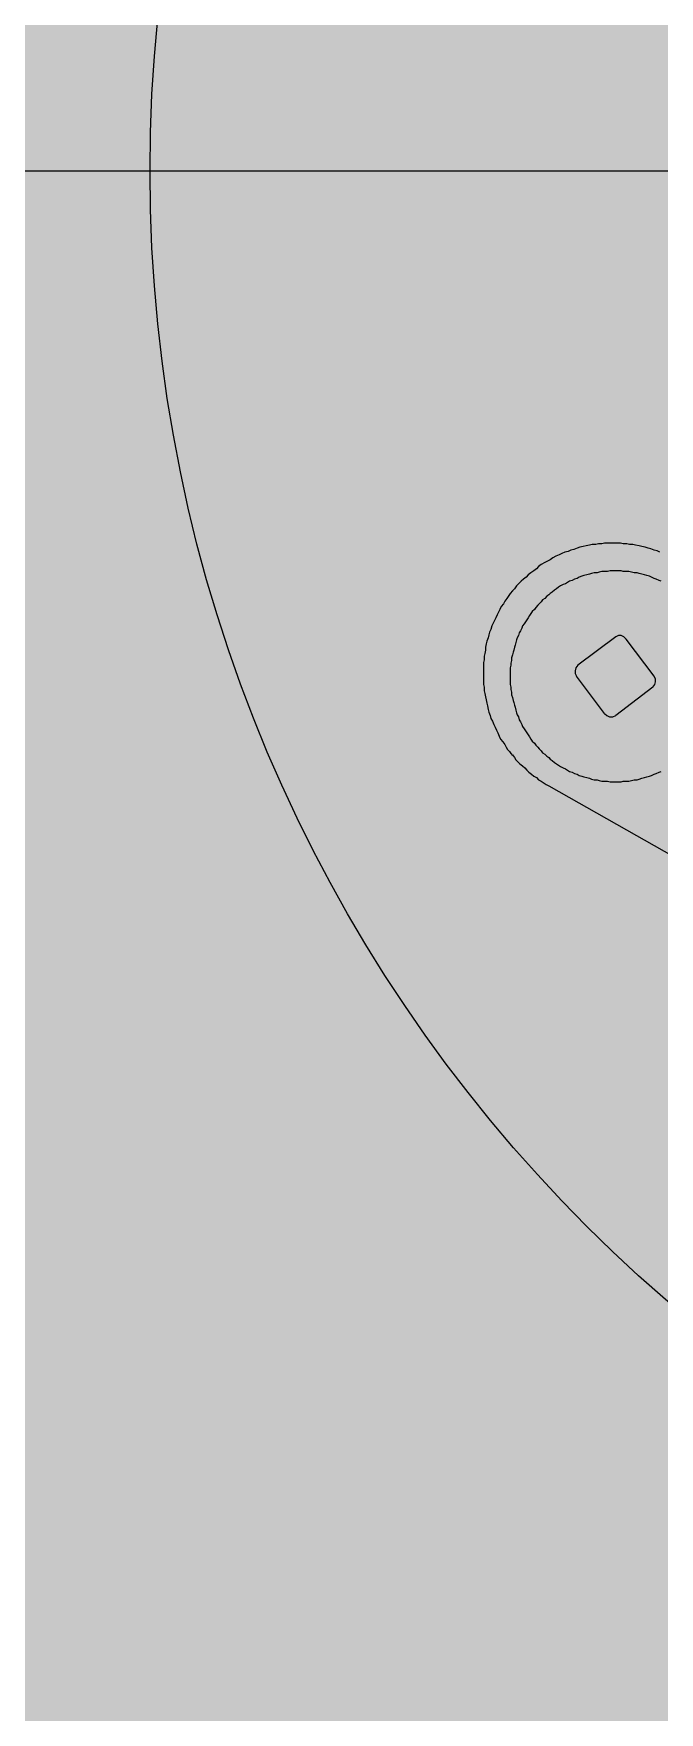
# Model space of a CAD drawing. Header units: millimetres. Extents: x -58335 to 291665, y -66693 to 213307.
# Drawn here: x 190778 to 190973, y 129040 to 129563 of the extents above; entities that cross this region are included whole.
import ezdxf

# ---------------------------------------------------------------- set-up
doc = ezdxf.new("R2010")
doc.units = ezdxf.units.MM
doc.header["$LTSCALE"] = 1000
doc.layers.add('X-SITE$0$-MY-녹지', color=254, linetype='Continuous')
doc.layers.add('X-SITE$0$P', color=2, linetype='Continuous')
doc.layers.add('X-SITE$0$A-ETC-기계 NOPLOT', color=163, linetype='Continuous', plot=False)
pattern_1 = [(0, (-29382.5, 14650.24), (317.5, 317.5), [158.75, -476.25]), (90, (-29303.13, 14570.87), (-317.5, 317.5), [158.75, -476.25])]

# ---------------------------------------------------------------- blocks, each defined once
blk = doc.blocks.new('X-SITE$0$240910_L-1F')
at = {"layer": 'X-SITE$0$-MY-녹지'}
h = blk.add_hatch(dxfattribs=at)
h.set_pattern_fill('CROSS', color=256, scale=50, style=2)
h.set_pattern_definition(pattern_1)
edge = h.paths.add_edge_path()
edge.add_arc((65971.07, 168205.25), 1850, 147.2795, 178.45248)
edge.add_line((64121.74, 168255.22), (153371.07, 168255.22))
edge.add_line((153371.07, 168255.22), (153371.07, 125655.26))
edge.add_line((153371.07, 125655.26), (167000, 125655.26))
edge.add_line((167000, 125655.26), (167000, 169179.4))
edge.add_line((167000, 169179.4), (166974.16, 169205.24))
edge.add_line((166974.16, 169205.24), (64414.63, 169205.26))
h = blk.add_hatch(dxfattribs=at)
h.set_pattern_fill('CROSS', color=256, scale=50, style=2)
h.set_pattern_definition(pattern_1)
edge = h.paths.add_edge_path()
edge.add_arc((65971.07, 168205.25), 1850, 147.2795, 157.76624)
edge.add_line((64258.62, 168905.27), (64971.07, 168905.27))
edge.add_line((64971.07, 168905.27), (64971.07, 168255.22))
edge.add_line((64971.07, 168255.22), (153371.07, 168255.22))
edge.add_line((153371.07, 168255.22), (153371.07, 125655.26))
edge.add_line((153371.07, 125655.26), (167000, 125655.26))
edge.add_line((167000, 125655.26), (167000, 169179.4))
edge.add_line((167000, 169179.4), (166974.16, 169205.24))
edge.add_line((166974.16, 169205.24), (64414.63, 169205.26))
blk = doc.blocks.new('X-SITE$0$punp')
at = {"layer": 'X-SITE$0$P', "color": 0, "linetype": 'Continuous'}
for points in [[(922893.65, 135396.3), (922894.24, 135397.5), (922894.54, 135398.69), (922895.14, 135400.18), (922895.44, 135401.38), (922895.74, 135402.57), (922896.03, 135404.06), (922896.33, 135405.26), (922896.63, 135406.75), (922896.93, 135407.94), (922896.93, 135409.43), (922897.23, 135410.63), (922897.23, 135412.12), (922897.53, 135413.31), (922897.53, 135414.8), (922897.53, 135416), (922897.53, 135417.49), (922897.53, 135418.68), (922897.53, 135420.18), (922897.23, 135421.37), (922897.23, 135422.86), (922896.93, 135424.05), (922896.93, 135425.55), (922896.63, 135426.74), (922896.33, 135428.23), (922896.03, 135429.43), (922895.74, 135430.92), (922895.44, 135432.11), (922894.84, 135433.6), (922894.54, 135434.8), (922893.95, 135435.99), (922893.65, 135437.48), (922893.05, 135438.68), (922892.45, 135439.87), (922891.86, 135441.36), (922891.26, 135442.56), (922890.36, 135443.75), (922889.77, 135444.94), (922889.17, 135446.14), (922888.28, 135447.63), (922887.38, 135448.82), (922886.49, 135449.72), (922885.59, 135450.91), (922884.69, 135452.1), (922883.8, 135453.3), (922882.9, 135454.19), (922882.01, 135455.39), (922881.11, 135456.28), (922879.92, 135457.48), (922879.03, 135458.37), (922877.83, 135459.27), (922876.94, 135460.16), (922875.74, 135461.06), (922874.85, 135461.65), (922873.65, 135462.55), (922872.46, 135463.44), (922871.27, 135464.04), (922870.07, 135464.94), (922868.88, 135465.53), (922867.69, 135466.13), (922866.49, 135466.73), (922865.3, 135467.32), (922864.11, 135467.92), (922862.91, 135468.52), (922861.72, 135469.11), (922860.23, 135469.41), (922859.03, 135470.01), (922857.84, 135470.31), (922856.64, 135470.61), (922855.15, 135471.2), (922853.96, 135471.5), (922852.47, 135471.8), (922851.27, 135471.8), (922849.78, 135472.1), (922848.59, 135472.4), (922847.1, 135472.4), (922845.9, 135472.69), (922844.41, 135472.69), (922843.22, 135472.69), (922841.72, 135472.69), (922840.53, 135472.69), (922839.04, 135472.69), (922837.85, 135472.69), (922836.35, 135472.69), (922835.16, 135472.4), (922833.67, 135472.4), (922832.47, 135472.1), (922830.98, 135471.8), (922829.79, 135471.5), (922828.3, 135471.2), (922827.1, 135470.9), (922825.61, 135470.61), (922824.42, 135470.31), (922822.93, 135469.71), (922821.73, 135469.41), (922820.54, 135468.82), (922819.05, 135468.22), (922817.85, 135467.62), (922816.66, 135467.03), (922815.47, 135466.43), (922813.97, 135465.83), (922812.78, 135465.23), (922811.59, 135464.34), (922810.39, 135463.44), (922809.2, 135462.85), (922808.3, 135462.25), (922807.41, 135461.36), (922806.51, 135460.76), (922805.62, 135460.16)], [(922805.92, 135460.16), (922804.72, 135459.27), (922803.83, 135458.67), (922802.93, 135457.77), (922802.04, 135456.88), (922801.14, 135455.69), (922800.25, 135454.79), (922799.35, 135453.9), (922798.46, 135453), (922797.56, 135451.81), (922796.67, 135450.91), (922796.07, 135449.72), (922795.17, 135448.82), (922794.58, 135447.63), (922793.68, 135446.44), (922793.08, 135445.54), (922792.49, 135444.35)], [(922794.28, 135415.4), (922794.28, 135414.21), (922794.28, 135413.01), (922794.58, 135412.12), (922794.58, 135410.93), (922794.58, 135409.73), (922794.88, 135408.54), (922795.17, 135407.34), (922795.17, 135406.15), (922795.47, 135405.26), (922795.77, 135404.06), (922796.07, 135402.87), (922796.37, 135401.97), (922796.67, 135400.78), (922796.96, 135399.88), (922797.56, 135398.69), (922797.86, 135397.8), (922798.46, 135396.6), (922798.75, 135395.71)], [(922881.11, 135395.71), (922881.41, 135396.6), (922882.01, 135397.8), (922882.31, 135398.69), (922882.9, 135399.88), (922883.2, 135400.78), (922883.5, 135401.97), (922883.8, 135402.87), (922884.1, 135404.06), (922884.4, 135405.26), (922884.69, 135406.15), (922884.69, 135407.34), (922884.99, 135408.54), (922885.29, 135409.73), (922885.29, 135410.93), (922885.29, 135412.12), (922885.59, 135413.01), (922885.59, 135414.21), (922885.59, 135415.4), (922885.59, 135416.59), (922885.59, 135417.79), (922885.29, 135418.98), (922885.29, 135420.18), (922885.29, 135421.37), (922884.99, 135422.56), (922884.69, 135423.46), (922884.69, 135424.65), (922884.4, 135425.85), (922884.1, 135426.74), (922883.8, 135427.93), (922883.5, 135429.13), (922883.2, 135430.02), (922882.9, 135431.22), (922882.31, 135432.11), (922882.01, 135433.31), (922881.41, 135434.2), (922881.11, 135435.39), (922880.52, 135436.29), (922879.92, 135437.18), (922879.62, 135438.08), (922879.03, 135439.27), (922878.43, 135440.17), (922877.83, 135441.06), (922877.23, 135441.96), (922876.34, 135442.85), (922875.74, 135443.75), (922875.15, 135444.35), (922874.55, 135445.24), (922873.65, 135446.14), (922873.06, 135447.03), (922872.16, 135447.63), (922871.27, 135448.52), (922870.67, 135449.12), (922869.77, 135450.02), (922868.88, 135450.61), (922867.98, 135451.51), (922867.09, 135452.1), (922866.19, 135452.7), (922865.3, 135453.3), (922864.4, 135453.9), (922863.51, 135454.49), (922862.61, 135455.09), (922861.72, 135455.69), (922860.82, 135455.98), (922859.63, 135456.58), (922858.73, 135457.18), (922857.54, 135457.48), (922856.64, 135458.07), (922855.75, 135458.37), (922854.56, 135458.67), (922853.36, 135458.97), (922852.47, 135459.27), (922851.27, 135459.56), (922850.38, 135459.86), (922849.18, 135460.16), (922847.99, 135460.46), (922846.8, 135460.46), (922845.6, 135460.76), (922844.71, 135460.76), (922843.52, 135461.06), (922842.32, 135461.06), (922841.13, 135461.06), (922839.93, 135461.06), (922838.74, 135461.06), (922837.55, 135461.06), (922836.35, 135461.06), (922835.16, 135460.76), (922834.26, 135460.76), (922833.07, 135460.46), (922831.88, 135460.46), (922830.68, 135460.16), (922829.49, 135459.86), (922828.59, 135459.56), (922827.4, 135459.27), (922826.51, 135458.97), (922825.31, 135458.67), (922824.12, 135458.37), (922823.22, 135458.07), (922822.33, 135457.48), (922821.13, 135457.18), (922820.24, 135456.58), (922819.05, 135455.98), (922818.15, 135455.69), (922817.26, 135455.09), (922816.36, 135454.49), (922815.47, 135453.9), (922814.57, 135453.3), (922813.67, 135452.7), (922812.78, 135452.1), (922811.88, 135451.51), (922810.99, 135450.61), (922810.09, 135450.02), (922809.2, 135449.12), (922808.6, 135448.52), (922807.71, 135447.63), (922806.81, 135447.03), (922806.21, 135446.14), (922805.32, 135445.24), (922804.72, 135444.35), (922804.13, 135443.75), (922803.53, 135442.85), (922802.63, 135441.96), (922802.04, 135441.06), (922801.44, 135440.17), (922800.84, 135439.27), (922800.25, 135438.08), (922799.95, 135437.18), (922799.35, 135436.29), (922798.75, 135435.39), (922798.46, 135434.2), (922797.86, 135433.31), (922797.56, 135432.11), (922796.96, 135431.22), (922796.67, 135430.02), (922796.37, 135429.13), (922796.07, 135427.93), (922795.77, 135426.74), (922795.47, 135425.85), (922795.17, 135424.65), (922795.17, 135423.46), (922794.88, 135422.56), (922794.58, 135421.37), (922794.58, 135420.18), (922794.58, 135418.98), (922794.28, 135417.79), (922794.28, 135416.59), (922794.28, 135415.4)], [(922792.49, 135444.35), (922731.02, 135335.73)], [(922823.82, 135420.18), (922839.93, 135432.41)], [(922844.71, 135431.81), (922843.52, 135432.71), (922842.32, 135433.01), (922841.13, 135433.01), (922839.93, 135432.41)], [(922856.94, 135415.4), (922844.71, 135431.81)], [(922823.82, 135420.18), (922822.93, 135419.28), (922822.33, 135418.09), (922822.33, 135416.59), (922822.93, 135415.4)], [(922835.16, 135399.29), (922822.93, 135415.4)], [(922856.05, 135410.93), (922856.94, 135411.82), (922857.54, 135413.01), (922857.54, 135414.21), (922856.94, 135415.4)], [(922839.93, 135398.69), (922856.05, 135410.93)], [(922835.16, 135399.29), (922836.35, 135398.39), (922837.55, 135398.09), (922838.74, 135398.09), (922839.93, 135398.69)]]:
    blk.add_lwpolyline(points, dxfattribs=at)
blk = doc.blocks.new('X-SITE$0$기계_옥외유류탱크')
at = {"layer": 'X-SITE$0$A-ETC-기계 NOPLOT', "ltscale": 15}
blk.add_line((3103.54, -19485), (1847.73, -19485), dxfattribs=at)
at = {"layer": 'X-SITE$0$A-ETC-기계 NOPLOT'}
blk.add_circle((2475.63, -19485), 465, dxfattribs=at)
at = {"layer": 'X-SITE$0$A-ETC-기계 NOPLOT', "xscale": 0.7199999999999999, "yscale": 0.7199999999999999, "zscale": 0.7199999999999999, "rotation": 89.99997353432171}
blk.add_blockref('X-SITE$0$punp', (99654.62, -684087.2), dxfattribs=at)

msp = doc.modelspace()

# ---------------------------------------------------------------- block references
for name, p in [('X-SITE$0$240910_L-1F', (29382.5, -14650.24)), ('X-SITE$0$기계_옥외유류탱크', (188803.57, 149005.02))]:
    msp.add_blockref(name, p)

doc.saveas('drawing.dxf')
